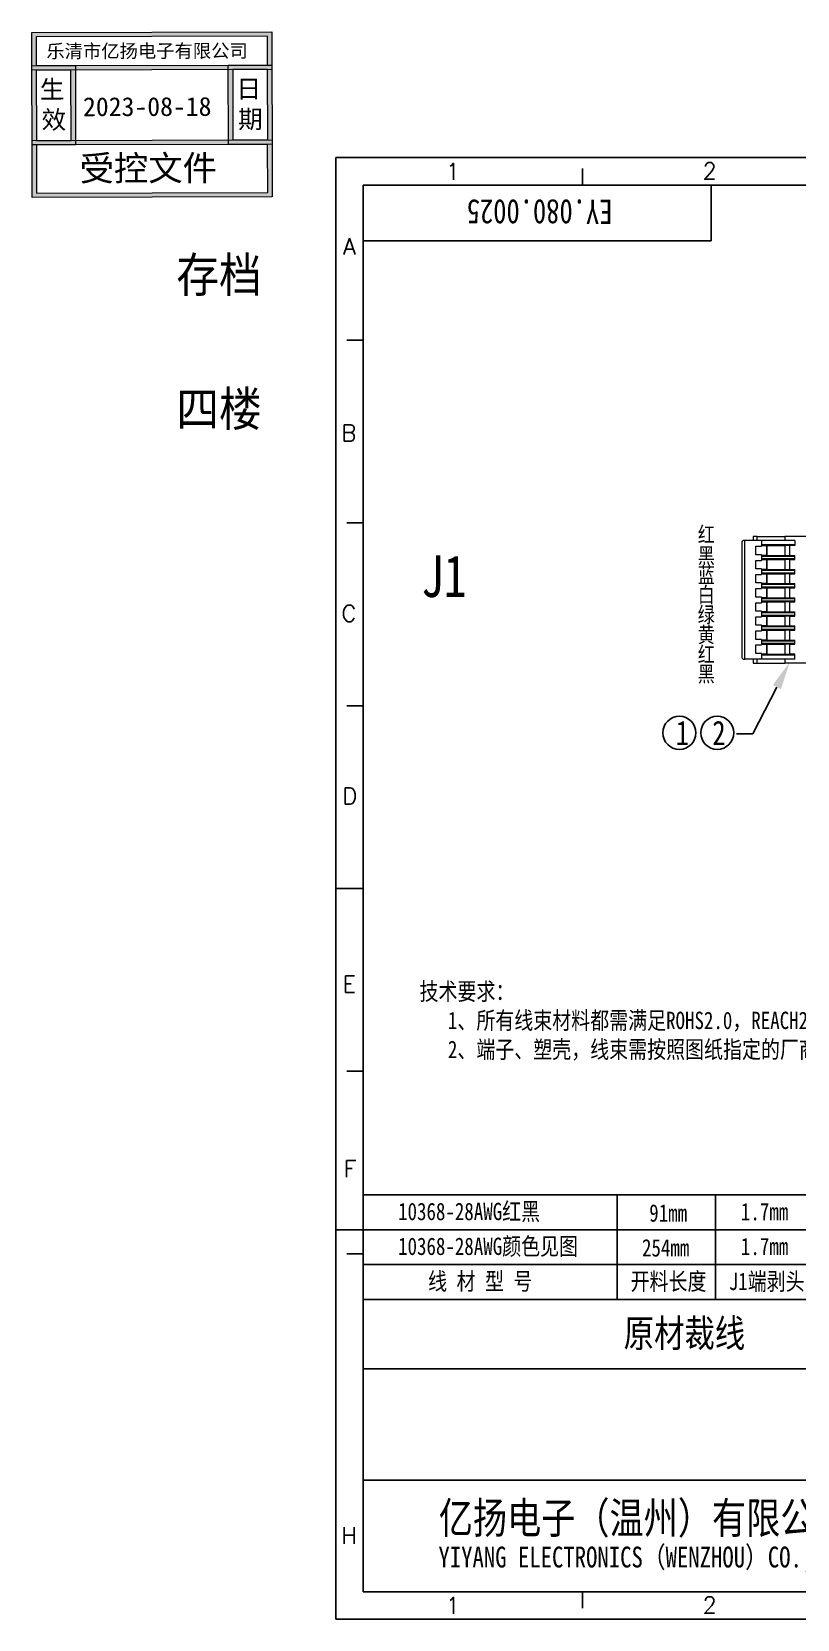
# Model space of a CAD drawing. Header units: millimetres. Extents: x -40345 to 112844, y -9488 to 174201.
# Drawn here: x 12736.3 to 12846.3, y 84991.1 to 85219.2 of the extents above; entities that cross this region are included whole.
import ezdxf
from ezdxf import colors
from ezdxf.entities.mleader import LeaderData, LeaderLine
from ezdxf.math import Vec2, Vec3

# ---------------------------------------------------------------- set-up
doc = ezdxf.new("R2010")
doc.units = ezdxf.units.MM
doc.layers.add('1', color=7, linetype='Continuous')
doc.styles.add('MtXpl_', font='')
doc.styles.add('ROMANS', font='romans.shx', dxfattribs={"bigfont": 'chineset.shx'})
doc.styles.get("Standard").update_dxf_attribs({"font": '', "width": 0.8})
doc.styles.get('MtXpl_').set_extended_font_data('KaiTi', bold=True)
doc.styles.get('Standard').set_extended_font_data('SimSun')

# ---------------------------------------------------------------- blocks, each defined once
blk = doc.blocks.new('图纸文件受控章')
h = blk.add_hatch(color=1)
h.dxf.hatch_style = 1
h.paths.add_polyline_path([(0, 0), (0, -7.92), (1.04, -7.92), (1.04, -1.06), (56.13, -1.06), (56.13, -7.92), (57.18, -7.92), (57.18, 0)])
h = blk.add_hatch(color=1)
h.dxf.hatch_style = 1
h.paths.add_polyline_path([(0, -7.92), (0, -8.98), (10.38, -8.98), (10.38, -7.92)])
h = blk.add_hatch(color=1)
h.dxf.hatch_style = 1
h.paths.add_polyline_path([(0, -25.74), (1.04, -25.74), (1.04, -8.98), (0, -8.98)])
h = blk.add_hatch(color=1)
h.dxf.hatch_style = 1
h.paths.add_polyline_path([(10.38, -8.98), (9.32, -8.98), (9.32, -25.74), (10.38, -25.74)])
h = blk.add_hatch(color=1)
h.dxf.hatch_style = 1
h.paths.add_polyline_path([(46.8, -7.92), (10.38, -7.92), (10.38, -8.98), (46.8, -8.98)])
h = blk.add_hatch(color=1)
h.dxf.hatch_style = 1
h.paths.add_polyline_path([(46.8, -7.92), (46.8, -8.98), (57.18, -8.98), (57.18, -7.92)])
h = blk.add_hatch(color=1)
h.dxf.hatch_style = 1
h.paths.add_polyline_path([(47.86, -8.98), (46.8, -8.98), (46.8, -25.74), (47.86, -25.74)])
h = blk.add_hatch(color=1)
h.dxf.hatch_style = 1
h.paths.add_polyline_path([(57.18, -8.98), (56.15, -8.98), (56.15, -25.74), (57.18, -25.74)])
h = blk.add_hatch(color=1)
h.dxf.hatch_style = 1
h.paths.add_polyline_path([(10.38, -25.74), (9.32, -25.74), (0, -25.74), (0, -26.8), (10.38, -26.8)])
h = blk.add_hatch(color=1)
h.dxf.hatch_style = 1
h.paths.add_polyline_path([(46.8, -25.74), (10.38, -25.74), (10.38, -26.8), (46.8, -26.8)])
h = blk.add_hatch(color=1)
h.dxf.hatch_style = 1
h.paths.add_polyline_path([(57.18, -25.74), (46.8, -25.74), (46.8, -26.8), (57.18, -26.8)])
h = blk.add_hatch(color=1)
h.dxf.hatch_style = 1
h.paths.add_polyline_path([(57.18, -26.8), (56.13, -26.8), (56.13, -38.27), (1.04, -38.27), (1.04, -26.8), (0, -26.8), (0, -39.33), (57.18, -39.33)])
at = {"color": 1, "lineweight": 0}
for p, q in [((0, -8.98), (0, 0)), ((0, 0), (57.18, 0)), ((57.18, 0), (57.18, -8.98)), ((56.13, -1.06), (1.04, -1.06)), ((1.04, -1.06), (1.04, -7.92)), ((56.13, -7.92), (56.13, -1.06)), ((0, -26.8), (0, -7.92)), ((0, -7.92), (10.38, -7.92)), ((57.18, -8.98), (0, -8.98)), ((1.04, -7.92), (56.13, -7.92)), ((9.32, -8.98), (1.04, -8.98)), ((1.04, -8.98), (1.04, -25.74)), ((9.32, -25.74), (9.32, -8.98)), ((10.38, -7.92), (10.38, -26.8)), ((46.8, -26.8), (46.8, -7.92)), ((46.8, -7.92), (57.18, -7.92)), ((56.15, -8.98), (47.86, -8.98)), ((47.86, -8.98), (47.86, -25.74)), ((56.15, -25.74), (56.15, -8.98)), ((57.18, -7.92), (57.18, -26.8)), ((0, -39.33), (0, -25.74)), ((0, -25.74), (57.18, -25.74)), ((1.04, -25.74), (9.32, -25.74)), ((47.86, -25.74), (56.15, -25.74)), ((57.18, -25.74), (57.18, -39.33)), ((10.38, -26.8), (0, -26.8)), ((56.13, -26.8), (1.04, -26.8)), ((1.04, -26.8), (1.04, -38.27)), ((57.18, -26.8), (46.8, -26.8)), ((56.13, -38.27), (56.13, -26.8)), ((57.18, -39.33), (0, -39.33)), ((1.04, -38.27), (56.13, -38.27))]:
    blk.add_line(p, q, dxfattribs=at)
at = {"color": 1, "style": 'MtXpl_'}
for s, height, p in [('乐清市亿扬电子有限公司', 3.2, (3.46, -6.09)), ('生', 4.3, (1.9, -15.71)), ('日', 4.3, (48.73, -15.71)), ('效', 4.3, (2.28, -22.95)), ('2023-08-18', 4.5, (12.17, -19.98)), ('期', 4.3, (49.11, -22.95)), ('受控文件', 6, (11.32, -35.39))]:
    blk.add_text(s, height=height, dxfattribs=at).set_placement(p)

msp = doc.modelspace()

# ---------------------------------------------------------------- linework, layer by layer
for p, q in [((12779.974, 84991.146), (12779.974, 85201.146)), ((12779.974, 85201.146), (13066.05, 85201.146)), ((12815.436, 85199.561), (12815.436, 85197.184)), ((12783.936, 84995.108), (12783.936, 85197.184)), ((12783.936, 85197.184), (13062.087, 85197.184)), ((12783.936, 85189.184), (12833.936, 85189.184)), ((12783.936, 85174.896), (12781.559, 85174.896)), ((12783.936, 85148.646), (12781.559, 85148.646)), ((12783.936, 85122.396), (12781.559, 85122.396)), ((12779.974, 85096.146), (12783.936, 85096.146)), ((12781.559, 85069.896), (12783.936, 85069.896)), ((12783.936, 85057.108), (12783.936, 85027.108)), ((12783.936, 85052.108), (13062.087, 85052.108)), ((12820.435, 85052.108), (12820.435, 85037.108)), ((12834.555, 85052.108), (12834.555, 85037.108)), ((12834.555, 85052.108), (12834.555, 85042.108)), ((12779.974, 85047.108), (13062.087, 85047.108)), ((12781.559, 85043.646), (12783.936, 85043.646)), ((12783.936, 85042.108), (13062.087, 85042.108)), ((12783.936, 85037.108), (13062.087, 85037.108)), ((12783.936, 85027.108), (13062.087, 85027.108)), ((12783.936, 85015.108), (12783.936, 84995.108)), ((12783.936, 85011.108), (12868.28, 85011.108)), ((13062.087, 84995.108), (12783.936, 84995.108)), ((12783.936, 84995.108), (12868.28, 84995.108)), ((12815.436, 84992.731), (12815.436, 84995.108)), ((13066.05, 84991.146), (12779.974, 84991.146))]:
    msp.add_line(p, q)
at = {"ltscale": 0.1}
msp.add_line((12833.936, 85197.184), (12833.936, 85189.184), dxfattribs=at)
for centre in [(12829.383, 85118.503), (12834.829, 85118.503)]:
    msp.add_circle(centre, 2.379, dxfattribs=at)
at = {"layer": '1', "color": 7, "linetype": 'Continuous', "lineweight": 13}
for p, q in [((12838.372, 85145.913), (12838.575, 85146.115)), ((12838.372, 85145.913), (12838.372, 85129.294)), ((12838.777, 85146.115), (12838.575, 85146.115)), ((12841.169, 85146.115), (12838.777, 85146.115)), ((12838.777, 85129.091), (12838.777, 85146.115)), ((12840.561, 85146.723), (12839.993, 85146.723)), ((12839.993, 85146.723), (12839.993, 85146.115)), ((12840.561, 85146.723), (12844.553, 85146.723)), ((12840.561, 85146.115), (12840.561, 85146.723)), ((12844.553, 85146.115), (12841.169, 85146.115)), ((12841.169, 85146.115), (12841.169, 85145.305)), ((12844.553, 85146.723), (12844.553, 85146.115)), ((12848.505, 85146.723), (12844.553, 85146.723)), ((12845.972, 85146.115), (12844.553, 85146.115)), ((12845.972, 85146.115), (12845.972, 85145.406)), ((12840.358, 85145.305), (12841.169, 85145.305)), ((12840.358, 85144.089), (12840.358, 85145.305)), ((12841.169, 85144.089), (12840.358, 85144.089)), ((12845.972, 85145.507), (12841.169, 85145.507)), ((12841.169, 85145.406), (12841.894, 85145.406)), ((12841.169, 85144.089), (12841.169, 85143.278)), ((12841.894, 85143.987), (12841.169, 85143.987)), ((12841.169, 85143.886), (12845.972, 85143.886)), ((12845.972, 85143.481), (12841.169, 85143.481)), ((12841.965, 85145.406), (12841.894, 85145.406)), ((12841.894, 85145.406), (12841.894, 85143.987)), ((12841.894, 85143.987), (12841.965, 85143.987)), ((12841.965, 85145.406), (12844.553, 85145.406)), ((12841.965, 85145.406), (12841.965, 85143.987)), ((12841.965, 85143.987), (12844.553, 85143.987)), ((12844.553, 85145.406), (12844.553, 85143.987)), ((12845.263, 85145.406), (12844.553, 85145.406)), ((12844.553, 85143.987), (12845.263, 85143.987)), ((12845.263, 85143.987), (12845.263, 85145.406)), ((12845.972, 85145.406), (12845.263, 85145.406)), ((12845.263, 85143.987), (12845.972, 85143.987)), ((12845.972, 85143.379), (12845.972, 85143.987)), ((12840.358, 85143.278), (12841.169, 85143.278)), ((12840.358, 85142.062), (12840.358, 85143.278)), ((12841.169, 85142.062), (12840.358, 85142.062)), ((12840.358, 85140.035), (12840.358, 85141.251)), ((12840.358, 85141.251), (12841.169, 85141.251)), ((12841.169, 85143.379), (12841.894, 85143.379)), ((12841.169, 85142.062), (12841.169, 85141.251)), ((12841.894, 85141.961), (12841.169, 85141.961)), ((12841.169, 85141.859), (12845.972, 85141.859)), ((12845.972, 85141.454), (12841.169, 85141.454)), ((12841.169, 85141.353), (12841.894, 85141.353)), ((12841.894, 85143.379), (12841.965, 85143.379)), ((12841.894, 85143.379), (12841.894, 85141.961)), ((12841.894, 85141.961), (12841.965, 85141.961)), ((12841.894, 85141.353), (12841.965, 85141.353)), ((12841.894, 85141.353), (12841.894, 85139.934)), ((12841.965, 85143.379), (12844.553, 85143.379)), ((12841.965, 85143.379), (12841.965, 85141.961)), ((12841.965, 85141.961), (12844.553, 85141.961)), ((12841.965, 85141.353), (12844.553, 85141.353)), ((12841.965, 85141.353), (12841.965, 85139.934)), ((12845.263, 85143.379), (12844.553, 85143.379)), ((12844.553, 85143.379), (12844.553, 85141.961)), ((12844.553, 85141.961), (12845.263, 85141.961)), ((12845.263, 85141.353), (12844.553, 85141.353)), ((12844.553, 85141.353), (12844.553, 85139.934)), ((12845.263, 85141.961), (12845.263, 85143.379)), ((12845.263, 85143.379), (12845.972, 85143.379)), ((12845.263, 85141.961), (12845.972, 85141.961)), ((12845.263, 85139.934), (12845.263, 85141.353)), ((12845.263, 85141.353), (12845.972, 85141.353)), ((12845.972, 85141.353), (12845.972, 85141.961)), ((12841.169, 85140.035), (12840.358, 85140.035)), ((12840.358, 85139.225), (12841.169, 85139.225)), ((12840.358, 85138.009), (12840.358, 85139.225)), ((12841.169, 85140.035), (12841.169, 85139.225)), ((12841.894, 85139.934), (12841.169, 85139.934)), ((12841.169, 85139.833), (12845.972, 85139.833)), ((12845.972, 85139.427), (12841.169, 85139.427)), ((12841.169, 85139.326), (12841.894, 85139.326)), ((12841.894, 85139.934), (12841.965, 85139.934)), ((12841.894, 85139.326), (12841.965, 85139.326)), ((12841.894, 85139.326), (12841.894, 85137.907)), ((12841.965, 85139.934), (12844.553, 85139.934)), ((12841.965, 85139.326), (12844.553, 85139.326)), ((12841.965, 85139.326), (12841.965, 85137.907)), ((12844.553, 85139.934), (12845.263, 85139.934)), ((12845.263, 85139.326), (12844.553, 85139.326)), ((12844.553, 85139.326), (12844.553, 85137.907)), ((12845.263, 85139.934), (12845.972, 85139.934)), ((12845.263, 85137.907), (12845.263, 85139.326)), ((12845.263, 85139.326), (12845.972, 85139.326)), ((12845.972, 85139.326), (12845.972, 85139.934)), ((12841.169, 85138.009), (12840.358, 85138.009)), ((12840.358, 85137.198), (12841.169, 85137.198)), ((12840.358, 85135.982), (12840.358, 85137.198)), ((12841.169, 85138.009), (12841.169, 85137.198)), ((12841.894, 85137.907), (12841.169, 85137.907)), ((12841.169, 85137.806), (12845.972, 85137.806)), ((12845.972, 85137.401), (12841.169, 85137.401)), ((12841.169, 85137.299), (12841.894, 85137.299)), ((12841.894, 85137.907), (12841.965, 85137.907)), ((12841.894, 85137.299), (12841.965, 85137.299)), ((12841.894, 85137.299), (12841.894, 85135.881)), ((12841.965, 85137.907), (12844.553, 85137.907)), ((12841.965, 85137.299), (12841.965, 85135.881)), ((12841.965, 85137.299), (12844.553, 85137.299)), ((12844.553, 85137.907), (12845.263, 85137.907)), ((12845.263, 85137.299), (12844.553, 85137.299)), ((12844.553, 85137.299), (12844.553, 85135.881)), ((12845.263, 85137.907), (12845.972, 85137.907)), ((12845.263, 85135.881), (12845.263, 85137.299)), ((12845.263, 85137.299), (12845.972, 85137.299)), ((12845.972, 85137.299), (12845.972, 85137.907)), ((12841.169, 85135.982), (12840.358, 85135.982)), ((12840.358, 85135.171), (12841.169, 85135.171)), ((12840.358, 85133.955), (12840.358, 85135.171)), ((12841.169, 85135.982), (12841.169, 85135.171)), ((12841.894, 85135.881), (12841.169, 85135.881)), ((12841.169, 85135.779), (12845.972, 85135.779)), ((12845.972, 85135.374), (12841.169, 85135.374)), ((12841.169, 85135.273), (12841.894, 85135.273)), ((12841.894, 85135.881), (12841.965, 85135.881)), ((12841.894, 85135.273), (12841.965, 85135.273)), ((12841.894, 85135.273), (12841.894, 85133.854)), ((12841.965, 85135.881), (12844.553, 85135.881)), ((12841.965, 85135.273), (12844.553, 85135.273)), ((12841.965, 85135.273), (12841.965, 85133.854)), ((12844.553, 85135.881), (12845.263, 85135.881)), ((12845.263, 85135.273), (12844.553, 85135.273)), ((12844.553, 85135.273), (12844.553, 85133.854)), ((12845.263, 85135.881), (12845.972, 85135.881)), ((12845.263, 85133.854), (12845.263, 85135.273)), ((12845.263, 85135.273), (12845.972, 85135.273)), ((12845.972, 85135.273), (12845.972, 85135.881)), ((12841.169, 85133.955), (12840.358, 85133.955)), ((12840.358, 85133.145), (12841.169, 85133.145)), ((12840.358, 85131.929), (12840.358, 85133.145)), ((12841.169, 85133.955), (12841.169, 85133.145)), ((12841.894, 85133.854), (12841.169, 85133.854)), ((12841.169, 85133.753), (12845.972, 85133.753)), ((12845.972, 85133.347), (12841.169, 85133.347)), ((12841.169, 85133.246), (12841.894, 85133.246)), ((12841.894, 85133.854), (12841.965, 85133.854)), ((12841.894, 85133.246), (12841.965, 85133.246)), ((12841.894, 85133.246), (12841.894, 85131.827)), ((12841.965, 85133.854), (12844.553, 85133.854)), ((12841.965, 85133.246), (12844.553, 85133.246)), ((12841.965, 85133.246), (12841.965, 85131.827)), ((12844.553, 85133.854), (12845.263, 85133.854)), ((12845.263, 85133.246), (12844.553, 85133.246)), ((12844.553, 85133.246), (12844.553, 85131.827)), ((12845.263, 85133.854), (12845.972, 85133.854)), ((12845.263, 85131.827), (12845.263, 85133.246)), ((12845.263, 85133.246), (12845.972, 85133.246)), ((12845.972, 85133.246), (12845.972, 85133.854)), ((12841.169, 85131.929), (12840.358, 85131.929)), ((12840.358, 85131.118), (12841.169, 85131.118)), ((12840.358, 85129.902), (12840.358, 85131.118)), ((12841.169, 85129.902), (12840.358, 85129.902)), ((12841.169, 85131.929), (12841.169, 85131.118)), ((12841.894, 85131.827), (12841.169, 85131.827)), ((12841.169, 85131.726), (12845.972, 85131.726)), ((12845.972, 85131.321), (12841.169, 85131.321)), ((12841.169, 85131.219), (12841.894, 85131.219)), ((12841.169, 85129.902), (12841.169, 85129.091)), ((12841.894, 85129.801), (12841.169, 85129.801)), ((12841.894, 85131.827), (12841.965, 85131.827)), ((12841.894, 85131.219), (12841.965, 85131.219)), ((12841.894, 85131.219), (12841.894, 85129.801)), ((12841.894, 85129.801), (12841.965, 85129.801)), ((12841.965, 85131.827), (12844.553, 85131.827)), ((12841.965, 85131.219), (12844.553, 85131.219)), ((12841.965, 85131.219), (12841.965, 85129.801)), ((12841.965, 85129.801), (12844.553, 85129.801)), ((12844.553, 85131.827), (12845.263, 85131.827)), ((12845.263, 85131.219), (12844.553, 85131.219)), ((12844.553, 85131.219), (12844.553, 85129.801)), ((12844.553, 85129.801), (12845.263, 85129.801)), ((12845.263, 85131.827), (12845.972, 85131.827)), ((12845.263, 85129.801), (12845.263, 85131.219)), ((12845.263, 85131.219), (12845.972, 85131.219)), ((12845.972, 85129.801), (12845.263, 85129.801)), ((12845.972, 85131.219), (12845.972, 85131.827)), ((12845.972, 85129.091), (12845.972, 85129.801)), ((12838.575, 85129.091), (12838.372, 85129.294)), ((12838.575, 85129.091), (12838.777, 85129.091)), ((12841.169, 85129.091), (12838.777, 85129.091)), ((12839.993, 85129.091), (12839.993, 85128.483)), ((12839.993, 85128.483), (12840.561, 85128.483)), ((12840.561, 85128.483), (12840.561, 85129.091)), ((12840.561, 85128.483), (12844.553, 85128.483)), ((12841.169, 85129.699), (12845.972, 85129.699)), ((12844.553, 85129.091), (12841.169, 85129.091)), ((12844.553, 85129.091), (12844.553, 85128.483)), ((12845.972, 85129.091), (12844.553, 85129.091)), ((12848.505, 85128.483), (12844.553, 85128.483))]:
    msp.add_line(p, q, dxfattribs=at)
at = {"layer": '1', "color": 7, "linetype": 'Continuous', "lineweight": 13, "extrusion": (0, 0, -1)}
for centre, major_axis, ratio, start_param, end_param in [((12842.807, 85145.507), (0, 0.101), 0.2370378, 1.5707963, 3.1415927), ((12842.807, 85143.886), (0, 0.101), 0.2370378, 0, 1.5707963), ((12842.807, 85143.481), (0, 0.101), 0.2370378, 1.5707963, 3.1415927), ((12844.824, 85145.507), (-0.226, 0), 0.4488558, 3.1415927, 4.712389), ((12844.824, 85143.886), (-0.226, 0), 0.4488558, 1.5707963, 3.1415927), ((12844.824, 85143.481), (-0.226, 0), 0.4488558, 3.1415927, 4.712389), ((12842.807, 85141.859), (0, 0.101), 0.2370378, 0, 1.5707963), ((12842.807, 85141.454), (0, 0.101), 0.2370378, 1.5707963, 3.1415927), ((12844.824, 85141.859), (-0.226, 0), 0.4488558, 1.5707963, 3.1415927), ((12844.824, 85141.454), (-0.226, 0), 0.4488558, 3.1415927, 4.712389), ((12842.807, 85139.833), (0, 0.101), 0.2370378, 0, 1.5707963), ((12842.807, 85139.427), (0, 0.101), 0.2370378, 1.5707963, 3.1415927), ((12844.824, 85139.833), (-0.226, 0), 0.4488558, 1.5707963, 3.1415927), ((12844.824, 85139.427), (-0.226, 0), 0.4488558, 3.1415927, 4.712389), ((12842.807, 85137.806), (0, 0.101), 0.2370378, 0, 1.5707963), ((12842.807, 85137.401), (0, 0.101), 0.2370378, 1.5707963, 3.1415927), ((12844.824, 85137.806), (-0.226, 0), 0.4488558, 1.5707963, 3.1415927), ((12844.824, 85137.401), (-0.226, 0), 0.4488558, 3.1415927, 4.712389), ((12842.807, 85135.779), (0, 0.101), 0.2370378, 0, 1.5707963), ((12842.807, 85135.374), (0, 0.101), 0.2370378, 1.5707963, 3.1415927), ((12844.824, 85135.779), (-0.226, 0), 0.4488558, 1.5707963, 3.1415927), ((12844.824, 85135.374), (-0.226, 0), 0.4488558, 3.1415927, 4.712389), ((12842.807, 85133.753), (0, 0.101), 0.2370378, 0, 1.5707963), ((12842.807, 85133.347), (0, 0.101), 0.2370378, 1.5707963, 3.1415927), ((12844.824, 85133.753), (-0.226, 0), 0.4488558, 1.5707963, 3.1415927), ((12844.824, 85133.347), (-0.226, 0), 0.4488558, 3.1415927, 4.712389), ((12842.807, 85131.726), (0, 0.101), 0.2370378, 0, 1.5707963), ((12842.807, 85131.321), (0, 0.101), 0.2370378, 1.5707963, 3.1415927), ((12842.807, 85129.699), (0, 0.101), 0.2370378, 0, 1.5707963), ((12844.824, 85131.726), (-0.226, 0), 0.4488558, 1.5707963, 3.1415927), ((12844.824, 85131.321), (-0.226, 0), 0.4488558, 3.1415927, 4.712389), ((12844.824, 85129.699), (-0.226, 0), 0.4488558, 1.5707963, 3.1415927)]:
    msp.add_ellipse(centre, major_axis=major_axis, ratio=ratio, start_param=start_param, end_param=end_param, dxfattribs=at)

# ---------------------------------------------------------------- block references
at = {"xscale": 0.6035257082896116, "yscale": 0.6035257082896116, "zscale": 0.6035257082896116, "rotation": 0.1557898076404937}
msp.add_blockref('图纸文件受控章', (12736.26, 85219.129), dxfattribs=at)

# ---------------------------------------------------------------- texts
at = {"style": 'ROMANS'}
for s, p in [('2', (12832.717, 85198.042)), ('1', (12795.808, 85197.965)), ('A', (12781.017, 85187.206)), ('B', (12780.798, 85160.392)), ('C', (12780.798, 85134.465)), ('D', (12780.936, 85108.242)), ('E', (12780.948, 85081.204)), ('F', (12781.109, 85054.657)), ('H', (12780.786, 85001.987)), ('1', (12795.808, 84991.927)), ('2', (12832.717, 84992.004))]:
    msp.add_text(s, height=2.377, dxfattribs=at).set_placement(p)
at = {"insert": (12819.761, 85193.386), "char_height": 3.5, "width": 61.05459, "attachment_point": 4, "rotation": 180}
msp.add_mtext('{\\fSimSun|b0|i0|c134|p54;EY.080.0025}', dxfattribs=at)
at = {"ltscale": 0.1}
for s, width, insert, char_height, attachment_point in [('{\\f华文新魏|b0|i0|c134|p2;\\W0.9;\\C20;存档}', 12.6216, (12757.053, 85186.808), 5, 1), ('{\\f华文新魏|b0|i0|c134|p2;\\W0.9;\\C20;四楼}', 12.6216, (12757.053, 85167.532), 5, 1), ('红', 5.62504, (12832.023, 85148.101), 2.25, 1), ('{\\fSimSun|b1|i0|c134|p2;J1}', 17.35385, (12792.247, 85144.006), 6, 1), ('黑', 5.62504, (12832.023, 85145.094), 2.25, 1), ('蓝', 5.62504, (12832.023, 85142.308), 2.25, 1), ('白', 5.62504, (12832.023, 85139.448), 2.25, 1), ('绿', 5.62504, (12832.023, 85136.589), 2.25, 1), ('黄', 5.62504, (12832.023, 85133.729), 2.25, 1), ('红', 5.62504, (12832.023, 85130.869), 2.25, 1), ('黑', 5.62504, (12832.023, 85128.083), 2.25, 1), ('1', 7.52409, (12828.859, 85116.738), 3.5, 7), ('2', 7.52409, (12834.122, 85116.738), 3.5, 7), ('10368-28AWG红黑', 43.44879, (12788.937, 85050.983), 2.5, 1), (' 91mm', 9.37223, (12823.687, 85050.765), 2.5, 1), ('1.7mm', 9.37223, (12838.233, 85050.962), 2.5, 1), ('10368-28AWG颜色见图', 43.44879, (12788.937, 85045.983), 2.5, 1), (' 254mm', 9.37223, (12822.645, 85045.765), 2.5, 1), ('1.7mm', 9.37223, (12838.233, 85045.962), 2.5, 1)]:
    msp.add_mtext_dynamic_manual_height_columns(s, width=width, gutter_width=12.5, heights=[0], dxfattribs=dict(at, insert=insert, char_height=char_height, attachment_point=attachment_point))
at = {"attachment_point": 1}
for s, width, insert, char_height in [('技术要求：\\P   1、所有线束材料都需满足ROHS2.0，REACH247要求；\\P   2、端子、塑壳，线束需按照图纸指定的厂商。', 70.08744, (12792.021, 85082.601), 2.5), ('线 材 型 号', 30.63265, (12793.249, 85040.957), 2.5), ('\\pt0;开料长度', 30.63265, (12822.365, 85040.942), 2.5), ('\\pxt0;J1端剥头', 30.63265, (12836.485, 85040.942), 2.5), ('{\\fSimSun|b1|i0|c134|p2;原材裁线}', 29.42288, (12821.381, 85034.24), 4), ('亿扬电子（温州）有限公司', 64.08519, (12794.788, 85007.951), 4.5)]:
    msp.add_mtext_dynamic_manual_height_columns(s, width=width, gutter_width=12.5, heights=[0], dxfattribs=dict(at, insert=insert, char_height=char_height))
at = {"insert": (12794.74, 84999.697), "char_height": 3, "width": 75.77609, "attachment_point": 4}
msp.add_mtext('YIYANG {\\fSimSun|b0|i0|c134|p54;ELECTRONICS（}WENZHOU{\\fSimSun|b0|i0|c134|p54;）CO.,LTD.}', dxfattribs=at)

# ---------------------------------------------------------------- leaders
at = {"ltscale": 0.1}
ml = msp.add_multileader_mtext('Standard', dxfattribs=at)
ml.set_content('', color=256)
ml.set_leader_properties()
ml.build(insert=Vec2(0, 0))
ml.multileader.update_dxf_attribs({"text_right_attachment_type": 6, "dogleg_length": 0.36})
ctx = ml.context
ctx.base_point, ctx.plane_origin = Vec3(12835.595, 85120.358), Vec3(12844.513, 85126.457)
ctx.right_attachment, ctx.text_align_type = 6, 2
notes = []
notes.append((ctx, [(0, (1, 1, 0), (12839.955, 85118.358), (-1, 0), 0.36, [(0, [(12845.236, 85128.636)], 0, [])])]))
ctx.mtext.insert, ctx.mtext.alignment, ctx.mtext.flow_direction = Vec3(12837.595, 85122.358), 3, 5
for ctx, leaders in notes:
    for number, flags, end, landing, length, lines in leaders:
        leader = LeaderData()
        leader.index, (leader.has_last_leader_line, leader.has_dogleg_vector, leader.attachment_direction) = number, flags
        leader.last_leader_point, leader.dogleg_vector, leader.dogleg_length = Vec3(end), Vec3(landing), length
        for number, points, colour, breaks in lines:
            line = LeaderLine()
            line.index, line.vertices, line.color, line.breaks = number, Vec3.list(points), colors.encode_raw_color(colour), breaks
            leader.lines.append(line)
        ctx.leaders.append(leader)

doc.saveas('drawing.dxf')
